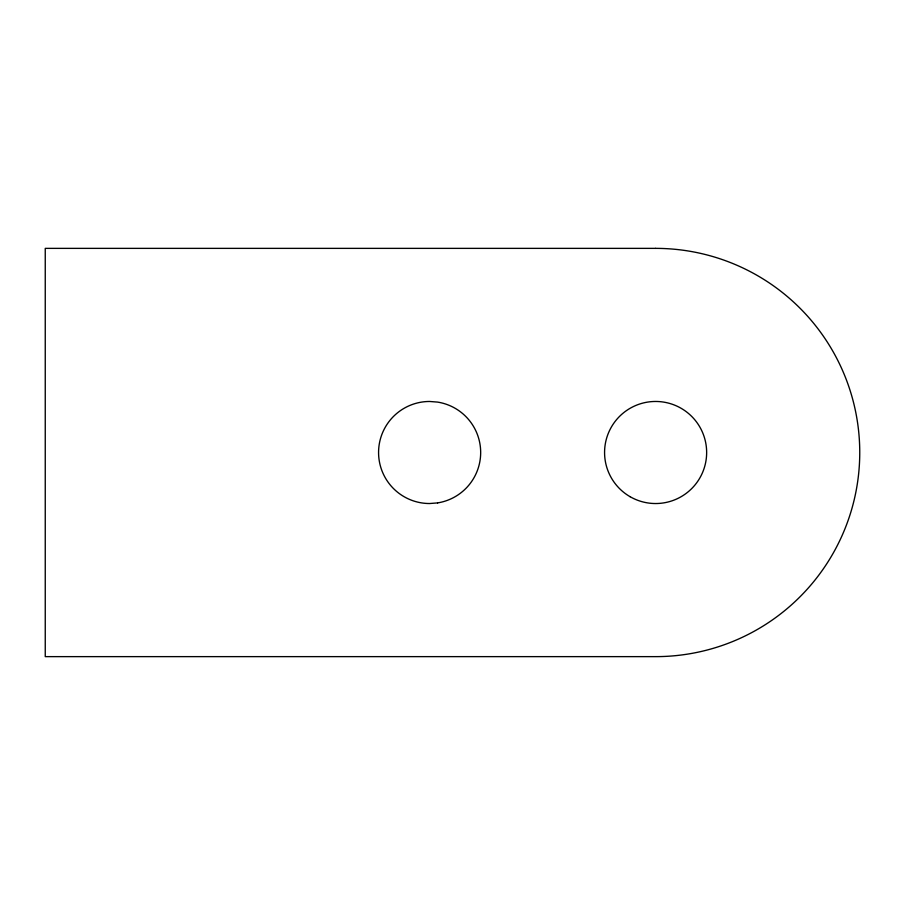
<?xml version="1.0" encoding="UTF-8"?>
<svg xmlns="http://www.w3.org/2000/svg" width="905" height="905" viewBox="0 0 905 905"><rect width="100%" height="100%" fill="white"/><g stroke="black" fill="none" stroke-linecap="round" stroke-linejoin="round"><path stroke-width="1.36" d="M437.59 502.909L429.603 503.531A51.031 51.031 0 0 1 378.573 452.5A51.031 51.031 0 0 1 429.603 401.469L437.59 402.092A51.031 51.031 0 0 1 437.59 502.909M655.616 248.366L45.25 248.366L45.25 656.634L655.616 656.634A204.134 204.134 0 0 0 859.75 452.5A204.134 204.134 0 0 0 655.616 248.366M630.095 496.698A51.031 51.031 0 0 0 706.647 452.5A51.031 51.031 0 0 0 630.095 408.302A51.031 51.031 0 0 0 630.095 496.698"/></g></svg>
